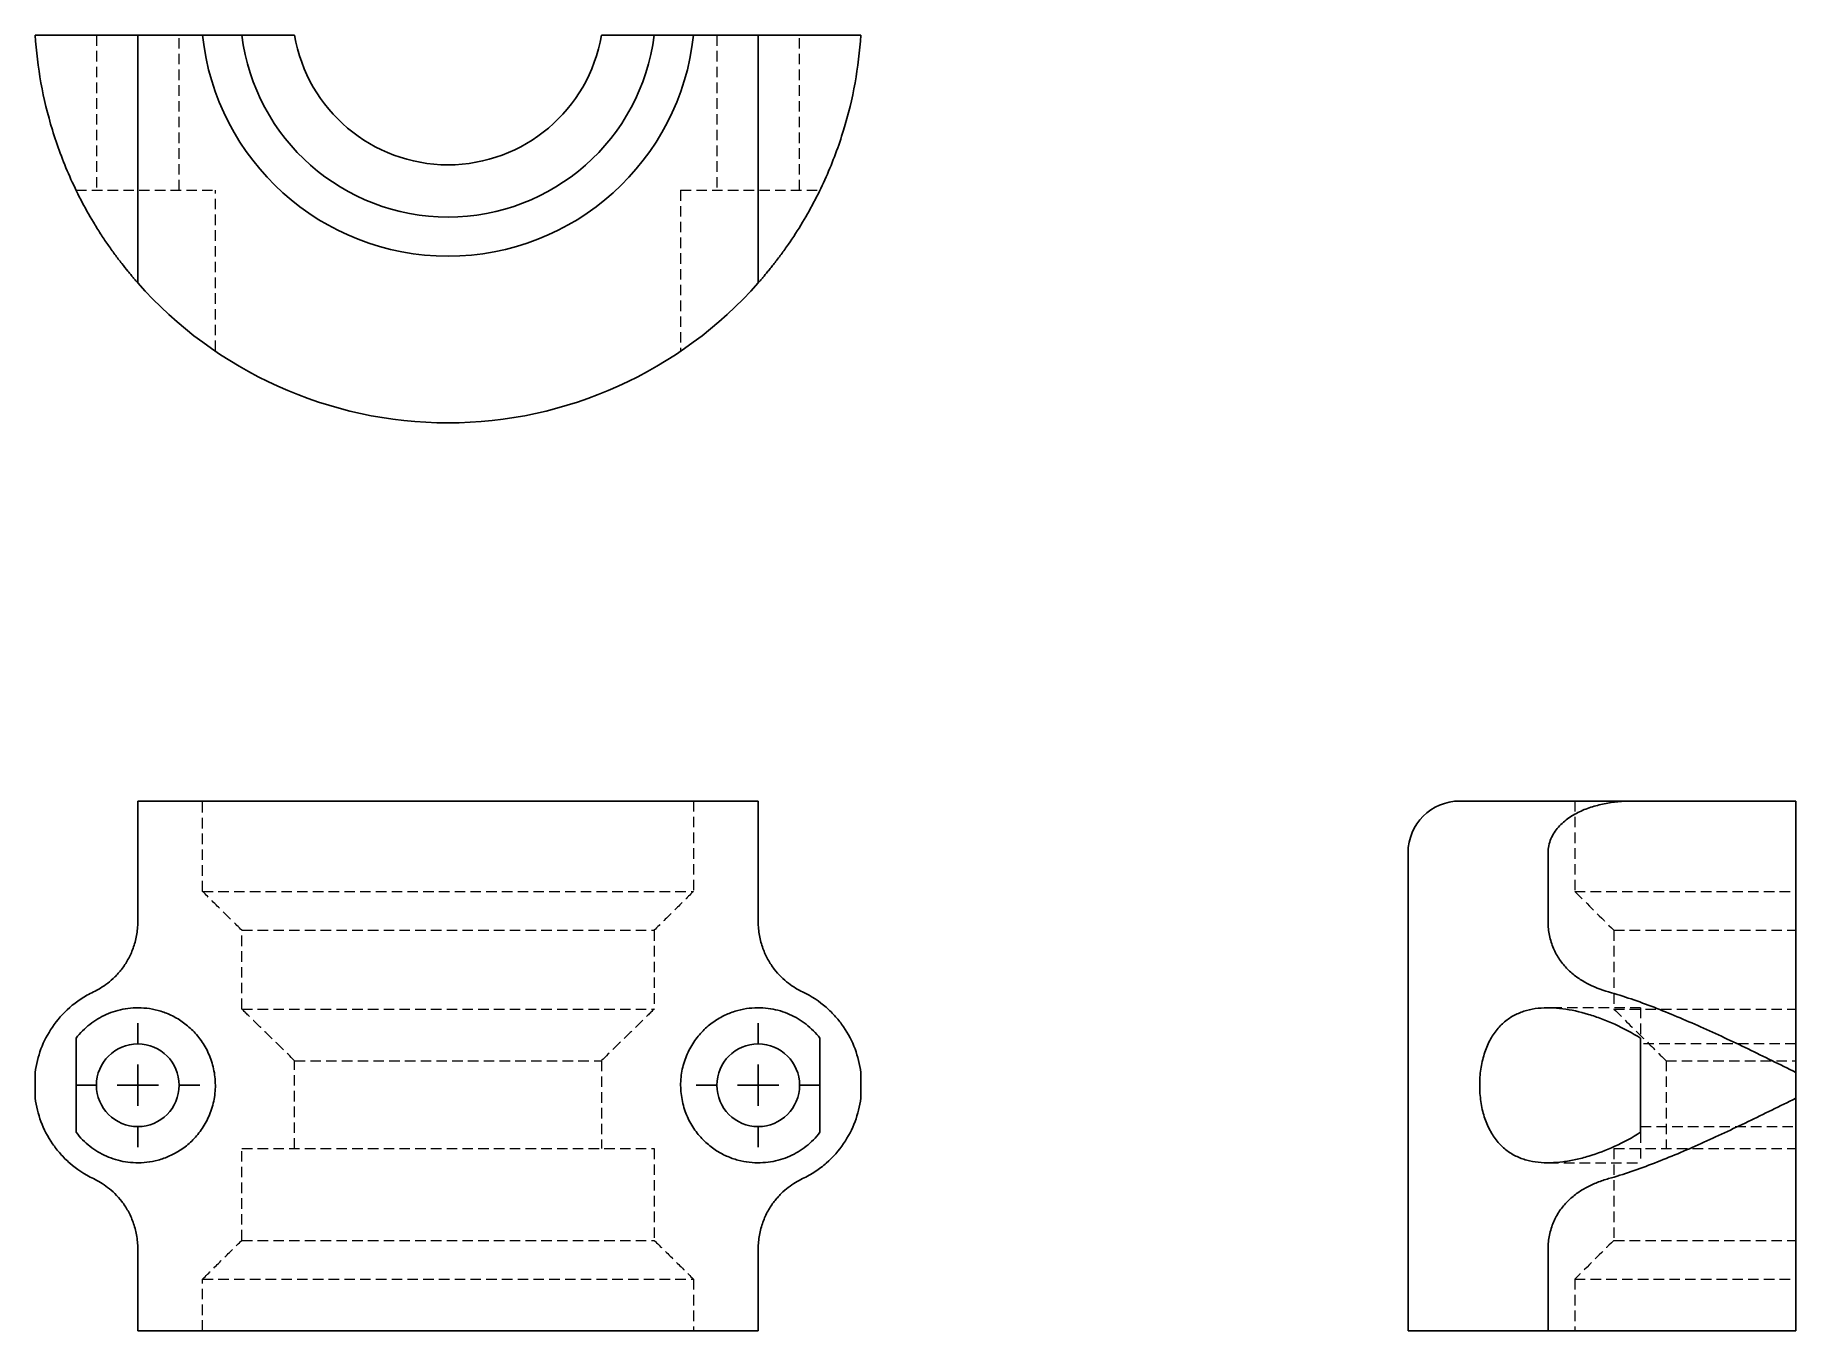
# Model space of a CAD drawing. Header units: millimetres. Extents: x 33 to 246, y 24 to 181.
import ezdxf

# ---------------------------------------------------------------- set-up
doc = ezdxf.new("R2010")
doc.units = ezdxf.units.MM
doc.linetypes.add('HIDDEN', pattern=[1.905, 1.27, -0.635])
doc.layers.add('10', color=7, linetype='Continuous')

# ---------------------------------------------------------------- blocks, each defined once
blk = doc.blocks.new('SW_CENTERMARKSYMBOL_0')
at = {"layer": '10', "color": 0}
for p, q in [((0, 5), (0, 7.5)), ((0, 0), (0, 2.5)), ((-5, 0), (-7.5, 0)), ((0, 0), (-2.5, 0)), ((0, 0), (0, -2.5)), ((0, 0), (2.5, 0)), ((5, 0), (7.5, 0)), ((0, -5), (0, -7.5))]:
    blk.add_line(p, q, dxfattribs=at)
blk = doc.blocks.new('SW_CENTERMARKSYMBOL_1')
at = {"layer": '10', "color": 0}
for p, q in [((0, 5), (0, 7.5)), ((0, 0), (0, 2.5)), ((-5, 0), (-7.5, 0)), ((0, 0), (-2.5, 0)), ((0, 0), (0, -2.5)), ((0, 0), (2.5, 0)), ((5, 0), (7.5, 0)), ((0, -5), (0, -7.5))]:
    blk.add_line(p, q, dxfattribs=at)

msp = doc.modelspace()

# ---------------------------------------------------------------- linework, layer by layer
at = {"color": 7, "linetype": 'Continuous', "lineweight": 25}
for p, q in [((40.14, 180.93), (33.1, 180.93)), ((40.14, 180.93), (45.5, 180.93)), ((53.33, 180.93), (45.5, 180.93)), ((45.5, 161.52), (45.5, 180.93)), ((120.5, 180.93), (112.67, 180.93)), ((120.5, 161.52), (120.5, 180.93)), ((120.5, 180.93), (125.86, 180.93)), ((132.9, 180.93), (125.86, 180.93)), ((45.5, 88.33), (120.5, 88.33)), ((205.31, 88.33), (226.52, 88.33)), ((226.52, 88.33), (245.93, 88.33)), ((245.93, 73.72), (245.93, 88.33)), ((45.5, 73.72), (45.5, 82.08)), ((120.5, 82.08), (120.5, 73.72)), ((199.06, 82.08), (199.06, 24.27)), ((215.99, 82.08), (215.99, 73.72)), ((245.93, 73.72), (245.93, 65.25)), ((245.93, 55.52), (245.93, 65.25)), ((38.04, 48.28), (38.04, 59.64)), ((127.96, 59.64), (127.96, 48.28)), ((227.18, 59.64), (227.18, 48.28)), ((33.1, 55.52), (33.1, 52.4)), ((132.9, 52.4), (132.9, 55.52)), ((245.93, 52.4), (245.93, 55.52)), ((245.93, 42.67), (245.93, 52.4)), ((245.93, 42.67), (245.93, 34.19)), ((45.5, 24.27), (45.5, 34.19)), ((120.5, 34.19), (120.5, 24.27)), ((215.99, 34.19), (215.99, 24.27)), ((245.93, 24.27), (245.93, 34.19)), ((120.5, 24.27), (45.5, 24.27)), ((215.99, 24.27), (199.06, 24.27)), ((215.99, 24.27), (245.93, 24.27))]:
    msp.add_line(p, q, dxfattribs=at)
at = {"color": 7, "linetype": 'HIDDEN', "lineweight": 18}
for p, q in [((40.5, 180.93), (40.5, 162.18)), ((50.5, 162.18), (50.5, 180.93)), ((115.5, 180.93), (115.5, 162.18)), ((125.5, 162.18), (125.5, 180.93)), ((38.04, 162.18), (54.88, 162.18)), ((54.88, 142.74), (54.88, 162.18)), ((111.12, 162.18), (127.96, 162.18)), ((111.12, 162.18), (111.12, 142.74)), ((53.33, 77.4), (53.33, 88.33)), ((112.67, 88.33), (112.67, 77.4)), ((219.22, 88.33), (219.22, 77.4)), ((53.33, 77.4), (112.67, 77.4)), ((219.22, 77.4), (245.93, 77.4)), ((58.08, 72.71), (107.92, 72.71)), ((58.08, 63.18), (58.08, 72.71)), ((107.92, 72.71), (107.92, 63.18)), ((223.94, 72.71), (245.93, 72.71)), ((223.94, 72.71), (223.94, 63.18)), ((58.08, 63.18), (107.92, 63.18)), ((227.18, 63.33), (215.99, 63.33)), ((223.94, 63.18), (245.93, 63.18)), ((227.18, 63.33), (227.18, 59.64)), ((245.93, 58.96), (227.18, 58.96)), ((64.46, 56.93), (101.54, 56.93)), ((64.46, 46.3), (64.46, 56.93)), ((101.54, 56.93), (101.54, 46.3)), ((230.25, 56.93), (245.93, 56.93)), ((230.25, 56.93), (230.25, 46.3)), ((227.18, 48.96), (245.93, 48.96)), ((227.18, 48.28), (227.18, 44.58)), ((58.08, 46.3), (107.92, 46.3)), ((58.08, 35.21), (58.08, 46.3)), ((107.92, 46.3), (107.92, 35.21)), ((223.94, 46.3), (245.93, 46.3)), ((223.94, 46.3), (223.94, 35.21)), ((215.99, 44.58), (227.18, 44.58)), ((58.08, 35.21), (107.92, 35.21)), ((223.94, 35.21), (245.93, 35.21)), ((53.33, 30.52), (112.67, 30.52)), ((53.33, 24.27), (53.33, 30.52)), ((112.67, 30.52), (112.67, 24.27)), ((219.22, 30.52), (245.93, 30.52)), ((219.22, 30.52), (219.22, 24.27))]:
    msp.add_line(p, q, dxfattribs=at)
at = {"color": 7, "linetype": 'Continuous', "lineweight": 25}
for centre in [(45.5, 53.96), (120.5, 53.96)]:
    msp.add_circle(centre, 5, dxfattribs=at)
for centre, radius, start, end in [((83, 184.06), 29.84, 186.012, 353.988), ((83, 184.06), 25.12, 187.1466, 352.8534), ((83, 184.06), 18.8, 189.5659, 350.4341), ((83, 184.06), 50, 221.4096, 318.5904), ((205.31, 82.08), 6.25, 90, 180)]:
    msp.add_arc(centre, radius, start, end, dxfattribs=at)
at = {"color": 7, "linetype": 'HIDDEN', "lineweight": 18}
for centre, start, end in [((4436.17, 4317), 225.153556, 225.217281), ((4436.17, -4209.09), 134.782719, 134.846444)]:
    msp.add_arc(centre, 5979.71, start, end, dxfattribs=at)
at = {"color": 7, "linetype": 'Continuous', "lineweight": 25}
for points, knots in [([(33.1, 180.93), (33.22, 178.99), (33.45, 177.07), (34.14, 173.26), (34.6, 171.36), (35.75, 167.6), (36.44, 165.72), (37.68, 162.91), (38.13, 161.97), (39.09, 160.13), (39.6, 159.21), (40.14, 158.31)], [0, 0, 0, 0, 0.25, 0.25, 0.5, 0.5, 0.75, 0.75, 0.875, 0.875, 1, 1, 1, 1]), ([(64.46, 180.93), (63.39, 180.93), (62.33, 180.93), (61.26, 180.93), (60.73, 180.93), (60.2, 180.93), (59.67, 180.93), (59.14, 180.93), (58.61, 180.93), (58.08, 180.93)], [0, 0, 0, 0, 0.001429058, 0.001429058, 0.001429058, 0.002143593, 0.002143593, 0.002143593, 0.002858129, 0.002858129, 0.002858129, 0.002858129]), ([(107.92, 180.93), (107.39, 180.93), (106.86, 180.93), (106.33, 180.93), (105.8, 180.93), (105.27, 180.93), (104.74, 180.93), (103.67, 180.93), (102.61, 180.93), (101.54, 180.93)], [0, 0, 0, 0, 0.000714529, 0.000714529, 0.000714529, 0.001429059, 0.001429059, 0.001429059, 0.002858133, 0.002858133, 0.002858133, 0.002858133]), ([(125.86, 158.31), (126.94, 160.11), (127.89, 161.94), (129.12, 164.72), (129.5, 165.65), (130.2, 167.53), (130.52, 168.48), (131.4, 171.34), (131.86, 173.25), (132.55, 177.08), (132.78, 179), (132.9, 180.93)], [0, 0, 0, 0, 0.25, 0.25, 0.375, 0.375, 0.5, 0.5, 0.75, 0.75, 1, 1, 1, 1]), ([(45.5, 150.99), (45.5, 150.99), (45.5, 151.02), (45.5, 151.13), (45.5, 151.21), (45.5, 151.43), (45.5, 151.56), (45.5, 151.87), (45.5, 152.04), (45.5, 152.6), (45.5, 153.02), (45.5, 153.72), (45.5, 153.96), (45.5, 154.45), (45.5, 154.7), (45.5, 155.46), (45.5, 155.99), (45.5, 157.07), (45.5, 157.62), (45.5, 159.28), (45.5, 160.4), (45.5, 161.52)], [0, 0, 0, 0, 0.0625, 0.0625, 0.125, 0.125, 0.1875, 0.1875, 0.25, 0.25, 0.375, 0.375, 0.4375, 0.4375, 0.5, 0.5, 0.625, 0.625, 0.75, 0.75, 1, 1, 1, 1]), ([(120.5, 161.52), (120.5, 160.4), (120.5, 159.29), (120.5, 157.65), (120.5, 157.1), (120.5, 156.3), (120.5, 156.03), (120.5, 155.5), (120.5, 155.24), (120.5, 154.46), (120.5, 153.97), (120.5, 153.04), (120.5, 152.61), (120.5, 152.05), (120.5, 151.88), (120.5, 151.57), (120.5, 151.44), (120.5, 151.22), (120.5, 151.13), (120.5, 151.02), (120.5, 150.99), (120.5, 150.99)], [0, 0, 0, 0, 0.25, 0.25, 0.375, 0.375, 0.4375, 0.4375, 0.5, 0.5, 0.625, 0.625, 0.75, 0.75, 0.8125, 0.8125, 0.875, 0.875, 0.9375, 0.9375, 1, 1, 1, 1]), ([(45.5, 150.99), (45.5, 150.99), (45.45, 151.04), (45.3, 151.21), (45.24, 151.28), (45.1, 151.44), (45.02, 151.54), (44.85, 151.74), (44.75, 151.86), (44.54, 152.11), (44.43, 152.24), (44.08, 152.67), (43.82, 152.99), (43.42, 153.5), (43.28, 153.68), (43.01, 154.05), (42.86, 154.24), (42.43, 154.82), (42.15, 155.23), (41.57, 156.06), (41.28, 156.49), (40.71, 157.38), (40.42, 157.84), (40.14, 158.31)], [0, 0, 0, 0, 0.125, 0.125, 0.1875, 0.1875, 0.25, 0.25, 0.3125, 0.3125, 0.375, 0.375, 0.5, 0.5, 0.5625, 0.5625, 0.625, 0.625, 0.75, 0.75, 0.875, 0.875, 1, 1, 1, 1]), ([(125.86, 158.31), (125.3, 157.37), (124.72, 156.49), (123.86, 155.23), (123.56, 154.82), (122.99, 154.05), (122.71, 153.68), (122.31, 153.16), (122.18, 153), (121.93, 152.68), (121.8, 152.53), (121.45, 152.1), (121.24, 151.85), (120.98, 151.54), (120.9, 151.44), (120.76, 151.28), (120.7, 151.21), (120.55, 151.05), (120.5, 150.99), (120.5, 150.99)], [0, 0, 0, 0, 0.25, 0.25, 0.375, 0.375, 0.5, 0.5, 0.5625, 0.5625, 0.625, 0.625, 0.75, 0.75, 0.8125, 0.8125, 0.875, 0.875, 1, 1, 1, 1]), ([(45.5, 82.08), (45.5, 82.37), (45.5, 82.65), (45.5, 83.2), (45.5, 83.47), (45.5, 84), (45.5, 84.24), (45.5, 84.72), (45.5, 84.95), (45.5, 85.59), (45.5, 85.95), (45.5, 86.44), (45.5, 86.59), (45.5, 86.87), (45.5, 86.99), (45.5, 87.34), (45.5, 87.53), (45.5, 87.84), (45.5, 87.97), (45.5, 88.26), (45.5, 88.33), (45.5, 88.33)], [0, 0, 0, 0, 0.0625, 0.0625, 0.125, 0.125, 0.1875, 0.1875, 0.25, 0.25, 0.375, 0.375, 0.4375, 0.4375, 0.5, 0.5, 0.625, 0.625, 0.75, 0.75, 1, 1, 1, 1]), ([(120.5, 88.33), (120.5, 88.33), (120.5, 88.26), (120.5, 87.97), (120.5, 87.85), (120.5, 87.62), (120.5, 87.53), (120.5, 87.34), (120.5, 87.24), (120.5, 86.89), (120.5, 86.61), (120.5, 85.97), (120.5, 85.6), (120.5, 84.96), (120.5, 84.73), (120.5, 84.25), (120.5, 84), (120.5, 83.48), (120.5, 83.21), (120.5, 82.65), (120.5, 82.37), (120.5, 82.08)], [0, 0, 0, 0, 0.25, 0.25, 0.375, 0.375, 0.4375, 0.4375, 0.5, 0.5, 0.625, 0.625, 0.75, 0.75, 0.8125, 0.8125, 0.875, 0.875, 0.9375, 0.9375, 1, 1, 1, 1]), ([(226.52, 88.33), (225.4, 88.33), (224.29, 88.26), (222.65, 87.97), (222.1, 87.85), (221.3, 87.62), (221.03, 87.53), (220.5, 87.34), (220.24, 87.24), (219.46, 86.89), (218.97, 86.61), (218.04, 85.97), (217.61, 85.6), (217.05, 84.96), (216.88, 84.73), (216.57, 84.25), (216.44, 84), (216.22, 83.48), (216.13, 83.21), (216.02, 82.65), (215.99, 82.37), (215.99, 82.08)], [0, 0, 0, 0, 0.25, 0.25, 0.375, 0.375, 0.4375, 0.4375, 0.5, 0.5, 0.625, 0.625, 0.75, 0.75, 0.8125, 0.8125, 0.875, 0.875, 0.9375, 0.9375, 1, 1, 1, 1]), ([(45.5, 73.72), (45.5, 73.16), (45.45, 72.61), (45.3, 71.8), (45.24, 71.53), (45.1, 71.01), (45.02, 70.76), (44.85, 70.28), (44.75, 70.04), (44.54, 69.59), (44.43, 69.36), (44.08, 68.73), (43.82, 68.35), (43.42, 67.83), (43.28, 67.67), (43.01, 67.35), (42.86, 67.2), (42.43, 66.78), (42.15, 66.53), (41.57, 66.08), (41.28, 65.89), (40.71, 65.54), (40.42, 65.39), (40.14, 65.25)], [0, 0, 0, 0, 0.125, 0.125, 0.1875, 0.1875, 0.25, 0.25, 0.3125, 0.3125, 0.375, 0.375, 0.5, 0.5, 0.5625, 0.5625, 0.625, 0.625, 0.75, 0.75, 0.875, 0.875, 1, 1, 1, 1]), ([(125.86, 65.25), (125.3, 65.52), (124.72, 65.86), (123.86, 66.53), (123.56, 66.78), (122.99, 67.35), (122.71, 67.66), (122.31, 68.18), (122.18, 68.36), (121.93, 68.74), (121.8, 68.95), (121.45, 69.58), (121.24, 70.03), (120.98, 70.76), (120.9, 71.01), (120.76, 71.53), (120.7, 71.79), (120.55, 72.6), (120.5, 73.16), (120.5, 73.72)], [0, 0, 0, 0, 0.25, 0.25, 0.375, 0.375, 0.5, 0.5, 0.5625, 0.5625, 0.625, 0.625, 0.75, 0.75, 0.8125, 0.8125, 0.875, 0.875, 1, 1, 1, 1]), ([(223.31, 65.25), (222.37, 65.52), (221.49, 65.86), (220.23, 66.53), (219.82, 66.78), (219.05, 67.35), (218.68, 67.66), (218.16, 68.18), (218, 68.36), (217.68, 68.74), (217.53, 68.95), (217.1, 69.58), (216.85, 70.03), (216.54, 70.76), (216.44, 71.01), (216.28, 71.53), (216.21, 71.79), (216.05, 72.6), (215.99, 73.16), (215.99, 73.72)], [0, 0, 0, 0, 0.25, 0.25, 0.375, 0.375, 0.5, 0.5, 0.5625, 0.5625, 0.625, 0.625, 0.75, 0.75, 0.8125, 0.8125, 0.875, 0.875, 1, 1, 1, 1]), ([(33.1, 55.52), (33.22, 56.49), (33.45, 57.43), (34.14, 59.27), (34.6, 60.16), (35.75, 61.84), (36.44, 62.64), (37.68, 63.73), (38.13, 64.07), (39.09, 64.7), (39.6, 64.99), (40.14, 65.25)], [0, 0, 0, 0, 0.25, 0.25, 0.5, 0.5, 0.75, 0.75, 0.875, 0.875, 1, 1, 1, 1]), ([(125.86, 65.25), (126.94, 64.74), (127.89, 64.1), (129.12, 63.03), (129.5, 62.65), (130.2, 61.86), (130.52, 61.45), (131.4, 60.17), (131.86, 59.28), (132.55, 57.43), (132.78, 56.48), (132.9, 55.52)], [0, 0, 0, 0, 0.25, 0.25, 0.375, 0.375, 0.5, 0.5, 0.75, 0.75, 1, 1, 1, 1]), ([(223.31, 65.25), (225.11, 64.74), (226.94, 64.1), (229.72, 63.03), (230.65, 62.65), (232.53, 61.86), (233.48, 61.45), (236.34, 60.17), (238.25, 59.28), (242.08, 57.43), (244, 56.48), (245.93, 55.52)], [0, 0, 0, 0, 0.25, 0.25, 0.375, 0.375, 0.5, 0.5, 0.75, 0.75, 1, 1, 1, 1]), ([(38.04, 59.64), (38.54, 60.3), (39.09, 60.85), (40.31, 61.8), (40.97, 62.2), (42.05, 62.68), (42.42, 62.82), (43.19, 63.05), (43.59, 63.15), (44.4, 63.28), (44.82, 63.32), (45.69, 63.34), (46.13, 63.32), (47.03, 63.22), (47.48, 63.13), (48.41, 62.89), (48.87, 62.72), (49.8, 62.31), (50.25, 62.06), (50.92, 61.61), (51.14, 61.45), (51.58, 61.1), (51.79, 60.91), (52.41, 60.32), (52.8, 59.88), (53.32, 59.13), (53.49, 58.87), (53.8, 58.33), (53.94, 58.05), (54.19, 57.48), (54.31, 57.18), (54.51, 56.57), (54.59, 56.26), (54.8, 55.29), (54.87, 54.64), (54.88, 53.66), (54.86, 53.32), (54.79, 52.66), (54.74, 52.34), (54.61, 51.7), (54.52, 51.39), (54.32, 50.77), (54.21, 50.47), (53.82, 49.6), (53.52, 49.06), (52.81, 48.06), (52.43, 47.61), (51.6, 46.82), (51.16, 46.47), (50.26, 45.87), (49.81, 45.62), (48.89, 45.2), (48.42, 45.04), (47.49, 44.79), (47.04, 44.7), (46.14, 44.6), (45.7, 44.58), (44.83, 44.6), (44.41, 44.64), (43.19, 44.84), (42.42, 45.07), (41.35, 45.55), (41, 45.73), (40.33, 46.13), (40.01, 46.35), (39.1, 47.07), (38.54, 47.62), (38.04, 48.28)], [0, 0, 0, 0, 0.0625, 0.0625, 0.125, 0.125, 0.15625, 0.15625, 0.1875, 0.1875, 0.21875, 0.21875, 0.25, 0.25, 0.28125, 0.28125, 0.3125, 0.3125, 0.34375, 0.34375, 0.359375, 0.359375, 0.375, 0.375, 0.40625, 0.40625, 0.421875, 0.421875, 0.4375, 0.4375, 0.453125, 0.453125, 0.46875, 0.46875, 0.5, 0.5, 0.515625, 0.515625, 0.53125, 0.53125, 0.546875, 0.546875, 0.5625, 0.5625, 0.59375, 0.59375, 0.625, 0.625, 0.65625, 0.65625, 0.6875, 0.6875, 0.71875, 0.71875, 0.75, 0.75, 0.78125, 0.78125, 0.8125, 0.8125, 0.875, 0.875, 0.90625, 0.90625, 0.9375, 0.9375, 1, 1, 1, 1]), ([(127.96, 48.28), (127.46, 47.62), (126.91, 47.07), (125.69, 46.11), (125.03, 45.71), (123.95, 45.23), (123.58, 45.09), (122.81, 44.86), (122.41, 44.77), (121.6, 44.64), (121.18, 44.6), (120.31, 44.58), (119.87, 44.59), (118.97, 44.7), (118.52, 44.78), (117.59, 45.03), (117.13, 45.2), (116.2, 45.61), (115.75, 45.86), (115.08, 46.31), (114.86, 46.47), (114.42, 46.82), (114.21, 47.01), (113.59, 47.6), (113.2, 48.04), (112.68, 48.79), (112.51, 49.05), (112.2, 49.59), (112.06, 49.87), (111.81, 50.44), (111.69, 50.73), (111.49, 51.34), (111.41, 51.66), (111.2, 52.62), (111.13, 53.27), (111.12, 54.26), (111.14, 54.6), (111.21, 55.25), (111.26, 55.58), (111.39, 56.21), (111.48, 56.53), (111.68, 57.14), (111.79, 57.45), (112.18, 58.32), (112.48, 58.86), (113.19, 59.86), (113.57, 60.3), (114.4, 61.1), (114.84, 61.45), (115.74, 62.05), (116.19, 62.3), (117.11, 62.72), (117.58, 62.88), (118.51, 63.13), (118.96, 63.22), (119.86, 63.32), (120.3, 63.34), (121.17, 63.32), (121.59, 63.28), (122.81, 63.08), (123.58, 62.85), (124.65, 62.37), (125, 62.19), (125.67, 61.79), (125.99, 61.57), (126.9, 60.85), (127.46, 60.3), (127.96, 59.64)], [0, 0, 0, 0, 0.0625, 0.0625, 0.125, 0.125, 0.15625, 0.15625, 0.1875, 0.1875, 0.21875, 0.21875, 0.25, 0.25, 0.28125, 0.28125, 0.3125, 0.3125, 0.34375, 0.34375, 0.359375, 0.359375, 0.375, 0.375, 0.40625, 0.40625, 0.421875, 0.421875, 0.4375, 0.4375, 0.453125, 0.453125, 0.46875, 0.46875, 0.5, 0.5, 0.515625, 0.515625, 0.53125, 0.53125, 0.546875, 0.546875, 0.5625, 0.5625, 0.59375, 0.59375, 0.625, 0.625, 0.65625, 0.65625, 0.6875, 0.6875, 0.71875, 0.71875, 0.75, 0.75, 0.78125, 0.78125, 0.8125, 0.8125, 0.875, 0.875, 0.90625, 0.90625, 0.9375, 0.9375, 1, 1, 1, 1]), ([(227.18, 48.28), (226.15, 47.62), (225.1, 47.07), (223, 46.11), (221.95, 45.71), (220.37, 45.23), (219.84, 45.09), (218.8, 44.86), (218.28, 44.77), (217.27, 44.64), (216.76, 44.6), (215.77, 44.58), (215.28, 44.59), (214.32, 44.7), (213.86, 44.78), (212.95, 45.03), (212.51, 45.2), (211.67, 45.61), (211.27, 45.86), (210.7, 46.31), (210.52, 46.47), (210.16, 46.82), (209.99, 47.01), (209.5, 47.6), (209.21, 48.04), (208.82, 48.79), (208.69, 49.05), (208.47, 49.59), (208.37, 49.87), (208.19, 50.44), (208.11, 50.73), (207.97, 51.34), (207.91, 51.66), (207.77, 52.62), (207.72, 53.27), (207.72, 54.26), (207.73, 54.6), (207.78, 55.25), (207.81, 55.58), (207.9, 56.21), (207.96, 56.53), (208.1, 57.14), (208.18, 57.45), (208.45, 58.32), (208.67, 58.86), (209.2, 59.86), (209.49, 60.3), (210.14, 61.1), (210.5, 61.45), (211.26, 62.05), (211.66, 62.3), (212.5, 62.72), (212.94, 62.88), (213.85, 63.13), (214.31, 63.22), (215.27, 63.32), (215.76, 63.34), (216.76, 63.32), (217.26, 63.28), (218.78, 63.08), (219.82, 62.85), (221.39, 62.37), (221.93, 62.19), (222.99, 61.79), (223.52, 61.57), (225.1, 60.85), (226.15, 60.3), (227.18, 59.64)], [0, 0, 0, 0, 0.0625, 0.0625, 0.125, 0.125, 0.15625, 0.15625, 0.1875, 0.1875, 0.21875, 0.21875, 0.25, 0.25, 0.28125, 0.28125, 0.3125, 0.3125, 0.34375, 0.34375, 0.359375, 0.359375, 0.375, 0.375, 0.40625, 0.40625, 0.421875, 0.421875, 0.4375, 0.4375, 0.453125, 0.453125, 0.46875, 0.46875, 0.5, 0.5, 0.515625, 0.515625, 0.53125, 0.53125, 0.546875, 0.546875, 0.5625, 0.5625, 0.59375, 0.59375, 0.625, 0.625, 0.65625, 0.65625, 0.6875, 0.6875, 0.71875, 0.71875, 0.75, 0.75, 0.78125, 0.78125, 0.8125, 0.8125, 0.875, 0.875, 0.90625, 0.90625, 0.9375, 0.9375, 1, 1, 1, 1]), ([(40.14, 42.67), (39.06, 43.18), (38.11, 43.82), (36.88, 44.89), (36.5, 45.27), (35.8, 46.06), (35.48, 46.47), (34.6, 47.75), (34.14, 48.64), (33.45, 50.49), (33.22, 51.44), (33.1, 52.4)], [0, 0, 0, 0, 0.25, 0.25, 0.375, 0.375, 0.5, 0.5, 0.75, 0.75, 1, 1, 1, 1]), ([(132.9, 52.4), (132.78, 51.43), (132.55, 50.48), (131.86, 48.65), (131.4, 47.76), (130.25, 46.07), (129.56, 45.28), (128.32, 44.19), (127.87, 43.85), (126.91, 43.21), (126.4, 42.92), (125.86, 42.67)], [0, 0, 0, 0, 0.25, 0.25, 0.5, 0.5, 0.75, 0.75, 0.875, 0.875, 1, 1, 1, 1]), ([(245.93, 52.4), (243.99, 51.43), (242.07, 50.48), (238.26, 48.65), (236.36, 47.76), (232.6, 46.07), (230.72, 45.28), (227.91, 44.19), (226.97, 43.85), (225.13, 43.21), (224.21, 42.92), (223.31, 42.67)], [0, 0, 0, 0, 0.25, 0.25, 0.5, 0.5, 0.75, 0.75, 0.875, 0.875, 1, 1, 1, 1]), ([(40.14, 42.67), (40.7, 42.4), (41.28, 42.06), (42.14, 41.39), (42.44, 41.14), (43.01, 40.57), (43.29, 40.26), (43.69, 39.74), (43.82, 39.56), (44.07, 39.17), (44.2, 38.97), (44.55, 38.34), (44.76, 37.89), (45.02, 37.16), (45.1, 36.91), (45.24, 36.39), (45.3, 36.13), (45.45, 35.32), (45.5, 34.76), (45.5, 34.19)], [0, 0, 0, 0, 0.25, 0.25, 0.375, 0.375, 0.5, 0.5, 0.5625, 0.5625, 0.625, 0.625, 0.75, 0.75, 0.8125, 0.8125, 0.875, 0.875, 1, 1, 1, 1]), ([(120.5, 34.19), (120.5, 34.76), (120.55, 35.31), (120.7, 36.12), (120.76, 36.39), (120.9, 36.91), (120.98, 37.16), (121.15, 37.64), (121.25, 37.88), (121.46, 38.33), (121.57, 38.55), (121.92, 39.19), (122.18, 39.56), (122.58, 40.09), (122.72, 40.25), (122.99, 40.57), (123.14, 40.72), (123.57, 41.14), (123.85, 41.39), (124.43, 41.84), (124.72, 42.03), (125.29, 42.38), (125.58, 42.53), (125.86, 42.67)], [0, 0, 0, 0, 0.125, 0.125, 0.1875, 0.1875, 0.25, 0.25, 0.3125, 0.3125, 0.375, 0.375, 0.5, 0.5, 0.5625, 0.5625, 0.625, 0.625, 0.75, 0.75, 0.875, 0.875, 1, 1, 1, 1]), ([(215.99, 34.19), (215.99, 34.76), (216.04, 35.31), (216.21, 36.12), (216.28, 36.39), (216.44, 36.91), (216.54, 37.16), (216.74, 37.64), (216.86, 37.88), (217.11, 38.33), (217.24, 38.55), (217.67, 39.19), (217.99, 39.56), (218.5, 40.09), (218.68, 40.25), (219.05, 40.57), (219.24, 40.72), (219.82, 41.14), (220.23, 41.39), (221.06, 41.84), (221.49, 42.03), (222.38, 42.38), (222.84, 42.53), (223.31, 42.67)], [0, 0, 0, 0, 0.125, 0.125, 0.1875, 0.1875, 0.25, 0.25, 0.3125, 0.3125, 0.375, 0.375, 0.5, 0.5, 0.5625, 0.5625, 0.625, 0.625, 0.75, 0.75, 0.875, 0.875, 1, 1, 1, 1])]:
    msp.add_open_spline(points, degree=3, knots=knots, dxfattribs=at)
for points in [[(58.08, 180.93), (57.28, 180.93), (55.7, 180.93), (54.12, 180.93), (53.33, 180.93)], [(112.67, 180.93), (111.88, 180.93), (110.3, 180.93), (108.72, 180.93), (107.92, 180.93)]]:
    msp.add_open_spline(points, degree=3, dxfattribs=at)
at = {"color": 7, "linetype": 'HIDDEN', "lineweight": 18}
for points in [[(58.08, 72.71), (57.28, 73.49), (55.7, 75.05), (54.12, 76.61), (53.33, 77.4)], [(112.67, 77.4), (111.88, 76.61), (110.3, 75.05), (108.72, 73.49), (107.92, 72.71)], [(53.33, 30.52), (54.12, 31.3), (55.7, 32.87), (57.28, 34.43), (58.08, 35.21)], [(107.92, 35.21), (108.72, 34.43), (110.3, 32.87), (111.88, 31.3), (112.67, 30.52)]]:
    msp.add_open_spline(points, degree=3, dxfattribs=at)
for points, knots in [([(64.46, 56.93), (63.39, 57.97), (62.33, 59.01), (61.26, 60.05), (60.73, 60.57), (60.2, 61.09), (59.67, 61.61), (59.14, 62.13), (58.61, 62.66), (58.08, 63.18)], [0, 0, 0, 0, 0.001429058, 0.001429058, 0.001429058, 0.002143593, 0.002143593, 0.002143593, 0.002858129, 0.002858129, 0.002858129, 0.002858129]), ([(107.92, 63.18), (107.39, 62.66), (106.86, 62.13), (106.33, 61.61), (105.8, 61.09), (105.27, 60.57), (104.74, 60.05), (103.67, 59.01), (102.61, 57.97), (101.54, 56.93)], [0, 0, 0, 0, 0.000714529, 0.000714529, 0.000714529, 0.001429059, 0.001429059, 0.001429059, 0.002858133, 0.002858133, 0.002858133, 0.002858133]), ([(223.94, 63.18), (225.12, 62.01), (227.22, 59.92), (229.33, 57.84), (230.25, 56.93)], [0, 0, 0, 0, 0.56, 1, 1, 1, 1])]:
    msp.add_open_spline(points, degree=3, knots=knots, dxfattribs=at)

# ---------------------------------------------------------------- block references
at = {"layer": '10'}
for name, p in [('SW_CENTERMARKSYMBOL_0', (45.5, 53.96)), ('SW_CENTERMARKSYMBOL_1', (120.5, 53.96))]:
    msp.add_blockref(name, p, dxfattribs=at)

doc.saveas('drawing.dxf')
